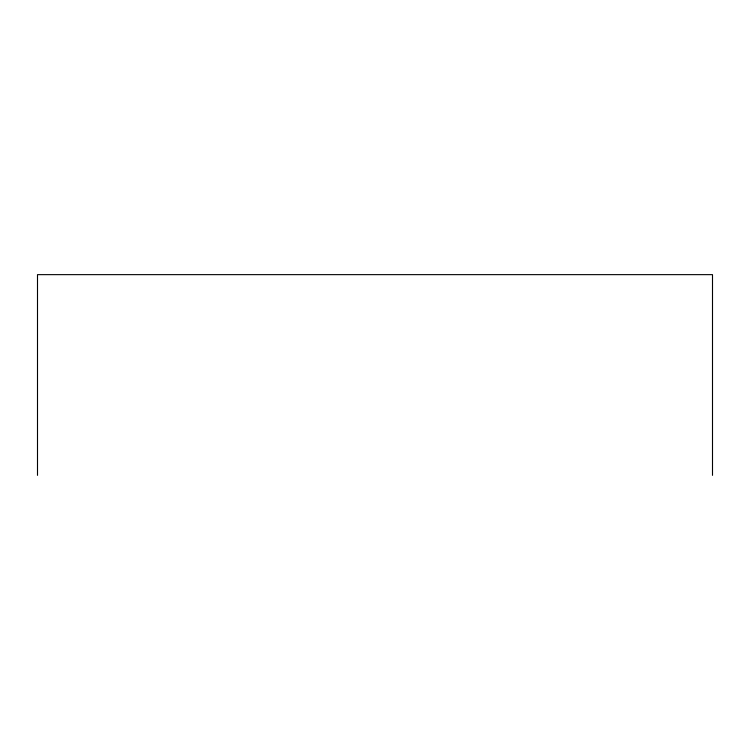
<?xml version="1.0" encoding="UTF-8"?>
<svg xmlns="http://www.w3.org/2000/svg" width="750" height="750" viewBox="0 0 750 750"><rect width="100%" height="100%" fill="white"/><g stroke="black" fill="none" stroke-linecap="round" stroke-linejoin="round"><path stroke-width="1.12" d="M712.5 475.359L712.5 274.641L37.5 274.641L37.5 475.359"/></g></svg>
